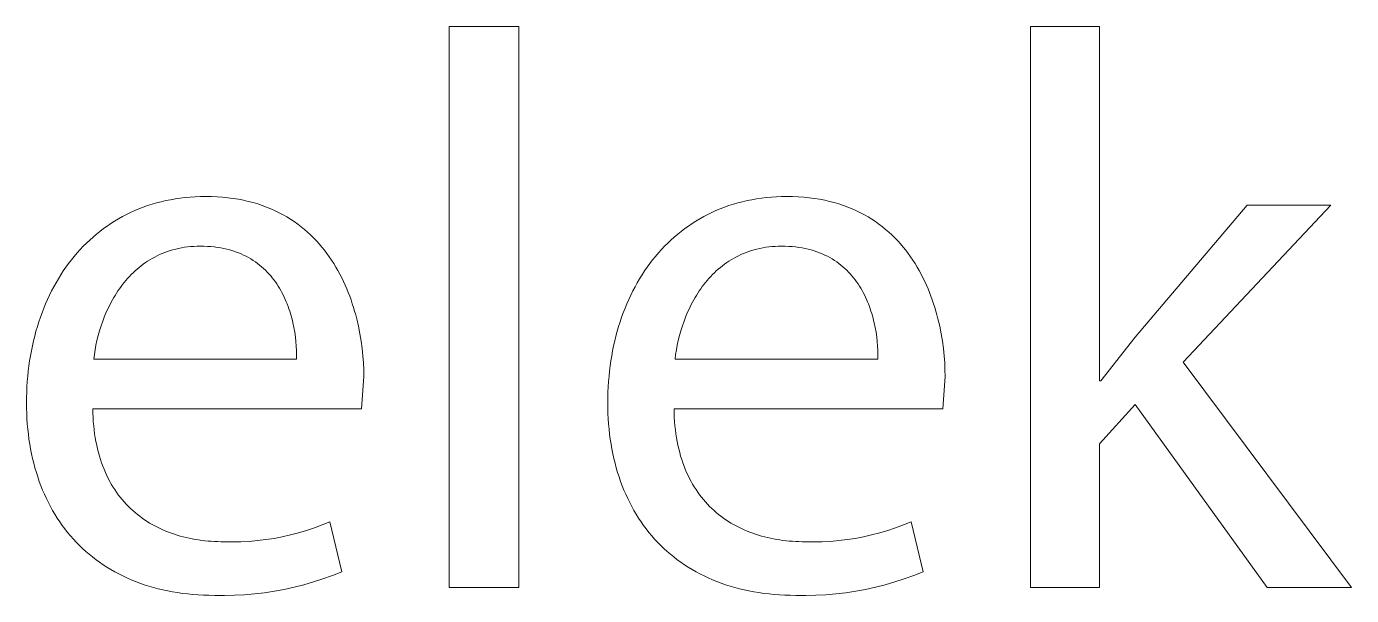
# Model space of a CAD drawing. Header units: millimetres. Extents: x 1434 to 4837, y 1889 to 4267.
# Drawn here: x 4450.8 to 4507.9, y 1946.2 to 1970.7 of the extents above; entities that cross this region are included whole.
import ezdxf

# ---------------------------------------------------------------- set-up
doc = ezdxf.new("R2010")
doc.units = ezdxf.units.MM
doc.header["$MEASUREMENT"] = 0
doc.layers.add('Domyślny', color=7, linetype='Continuous', true_color=0x000000)

msp = doc.modelspace()

# ---------------------------------------------------------------- linework, layer by layer
at = {"layer": 'Domyślny', "color": 18, "lineweight": 15, "true_color": 0x000000}
for p, q in [((4469.04, 1970.697), (4472.043, 1970.697)), ((4469.04, 1946.504), (4469.04, 1970.697)), ((4472.043, 1970.697), (4472.043, 1946.504)), ((4494.09, 1946.505), (4494.09, 1970.698)), ((4494.09, 1970.698), (4497.059, 1970.698)), ((4497.059, 1970.698), (4497.059, 1955.423)), ((4455.663, 1962.834), (4455.849, 1962.905)), ((4455.849, 1962.905), (4456.037, 1962.972)), ((4456.037, 1962.972), (4456.229, 1963.034)), ((4456.229, 1963.034), (4456.424, 1963.09)), ((4456.424, 1963.09), (4456.622, 1963.142)), ((4456.622, 1963.142), (4456.823, 1963.188)), ((4456.823, 1963.188), (4457.026, 1963.23)), ((4457.026, 1963.23), (4457.233, 1963.266)), ((4457.233, 1963.266), (4457.443, 1963.296)), ((4457.443, 1963.296), (4457.655, 1963.321)), ((4457.655, 1963.321), (4457.87, 1963.341)), ((4457.87, 1963.341), (4458.089, 1963.355)), ((4458.089, 1963.355), (4458.31, 1963.364)), ((4458.31, 1963.364), (4458.534, 1963.367)), ((4458.534, 1963.367), (4458.784, 1963.363)), ((4458.784, 1963.363), (4459.028, 1963.353)), ((4459.028, 1963.353), (4459.266, 1963.336)), ((4459.266, 1963.336), (4459.499, 1963.313)), ((4459.499, 1963.313), (4459.726, 1963.283)), ((4459.726, 1963.283), (4459.948, 1963.247)), ((4459.948, 1963.247), (4460.164, 1963.205)), ((4460.164, 1963.205), (4460.375, 1963.157)), ((4460.375, 1963.157), (4460.581, 1963.104)), ((4460.581, 1963.104), (4460.781, 1963.044)), ((4460.781, 1963.044), (4460.976, 1962.98)), ((4460.976, 1962.98), (4461.166, 1962.91)), ((4461.166, 1962.91), (4461.351, 1962.834)), ((4480.717, 1962.834), (4480.903, 1962.905)), ((4480.903, 1962.905), (4481.091, 1962.972)), ((4481.091, 1962.972), (4481.283, 1963.034)), ((4481.283, 1963.034), (4481.478, 1963.09)), ((4481.478, 1963.09), (4481.676, 1963.142)), ((4481.676, 1963.142), (4481.877, 1963.188)), ((4481.877, 1963.188), (4482.08, 1963.23)), ((4482.08, 1963.23), (4482.287, 1963.266)), ((4482.287, 1963.266), (4482.497, 1963.296)), ((4482.497, 1963.296), (4482.709, 1963.321)), ((4482.709, 1963.321), (4482.925, 1963.341)), ((4482.925, 1963.341), (4483.143, 1963.355)), ((4483.143, 1963.355), (4483.364, 1963.364)), ((4483.364, 1963.364), (4483.588, 1963.367)), ((4483.588, 1963.367), (4483.838, 1963.363)), ((4483.838, 1963.363), (4484.082, 1963.353)), ((4484.082, 1963.353), (4484.32, 1963.336)), ((4484.32, 1963.336), (4484.553, 1963.313)), ((4484.553, 1963.313), (4484.781, 1963.283)), ((4484.781, 1963.283), (4485.002, 1963.247)), ((4485.002, 1963.247), (4485.219, 1963.205)), ((4485.219, 1963.205), (4485.429, 1963.157)), ((4485.429, 1963.157), (4485.635, 1963.104)), ((4485.635, 1963.104), (4485.835, 1963.044)), ((4485.835, 1963.044), (4486.03, 1962.98)), ((4486.03, 1962.98), (4486.22, 1962.91)), ((4486.22, 1962.91), (4486.405, 1962.834)), ((4498.6, 1957.304), (4503.427, 1962.993)), ((4507.042, 1962.993), (4500.674, 1956.216)), ((4503.427, 1962.993), (4507.042, 1962.993)), ((4454.451, 1962.201), (4454.615, 1962.305)), ((4454.615, 1962.305), (4454.781, 1962.405)), ((4454.781, 1962.405), (4454.951, 1962.5)), ((4454.951, 1962.5), (4455.125, 1962.59)), ((4455.125, 1962.59), (4455.301, 1962.676)), ((4455.301, 1962.676), (4455.48, 1962.757)), ((4455.48, 1962.757), (4455.663, 1962.834)), ((4461.351, 1962.834), (4461.53, 1962.754)), ((4461.53, 1962.754), (4461.705, 1962.669)), ((4461.705, 1962.669), (4461.875, 1962.579)), ((4461.875, 1962.579), (4462.04, 1962.485)), ((4462.04, 1962.485), (4462.2, 1962.386)), ((4462.2, 1962.386), (4462.355, 1962.283)), ((4462.355, 1962.283), (4462.506, 1962.176)), ((4479.505, 1962.201), (4479.669, 1962.305)), ((4479.669, 1962.305), (4479.836, 1962.405)), ((4479.836, 1962.405), (4480.006, 1962.5)), ((4480.006, 1962.5), (4480.179, 1962.59)), ((4480.179, 1962.59), (4480.355, 1962.676)), ((4480.355, 1962.676), (4480.534, 1962.757)), ((4480.534, 1962.757), (4480.717, 1962.834)), ((4486.405, 1962.834), (4486.585, 1962.754)), ((4486.585, 1962.754), (4486.759, 1962.669)), ((4486.759, 1962.669), (4486.929, 1962.579)), ((4486.929, 1962.579), (4487.094, 1962.485)), ((4487.094, 1962.485), (4487.254, 1962.386)), ((4487.254, 1962.386), (4487.409, 1962.283)), ((4487.409, 1962.283), (4487.56, 1962.176)), ((4453.683, 1961.618), (4453.83, 1961.743)), ((4453.83, 1961.743), (4453.981, 1961.864)), ((4453.981, 1961.864), (4454.134, 1961.981)), ((4454.134, 1961.981), (4454.291, 1962.093)), ((4454.291, 1962.093), (4454.451, 1962.201)), ((4462.506, 1962.176), (4462.652, 1962.064)), ((4462.652, 1962.064), (4462.793, 1961.949)), ((4462.793, 1961.949), (4462.93, 1961.831)), ((4462.93, 1961.831), (4463.062, 1961.708)), ((4463.062, 1961.708), (4463.19, 1961.583)), ((4478.737, 1961.618), (4478.884, 1961.743)), ((4478.884, 1961.743), (4479.035, 1961.864)), ((4479.035, 1961.864), (4479.188, 1961.981)), ((4479.188, 1961.981), (4479.345, 1962.093)), ((4479.345, 1962.093), (4479.505, 1962.201)), ((4487.56, 1962.176), (4487.706, 1962.064)), ((4487.706, 1962.064), (4487.847, 1961.949)), ((4487.847, 1961.949), (4487.984, 1961.831)), ((4487.984, 1961.831), (4488.116, 1961.708)), ((4488.116, 1961.708), (4488.244, 1961.583)), ((4453.13, 1961.077), (4453.263, 1961.218)), ((4453.263, 1961.218), (4453.4, 1961.355)), ((4453.4, 1961.355), (4453.54, 1961.488)), ((4453.54, 1961.488), (4453.683, 1961.618)), ((4457.371, 1961.129), (4457.247, 1961.101)), ((4457.497, 1961.154), (4457.371, 1961.129)), ((4457.626, 1961.176), (4457.497, 1961.154)), ((4457.757, 1961.193), (4457.626, 1961.176)), ((4457.891, 1961.207), (4457.757, 1961.193)), ((4458.027, 1961.217), (4457.891, 1961.207)), ((4458.166, 1961.223), (4458.027, 1961.217)), ((4458.307, 1961.225), (4458.166, 1961.223)), ((4458.463, 1961.223), (4458.307, 1961.225)), ((4458.616, 1961.216), (4458.463, 1961.223)), ((4458.765, 1961.206), (4458.616, 1961.216)), ((4458.91, 1961.191), (4458.765, 1961.206)), ((4459.052, 1961.172), (4458.91, 1961.191)), ((4459.191, 1961.15), (4459.052, 1961.172)), ((4459.325, 1961.124), (4459.191, 1961.15)), ((4463.19, 1961.583), (4463.314, 1961.454)), ((4463.314, 1961.454), (4463.433, 1961.322)), ((4463.433, 1961.322), (4463.548, 1961.187)), ((4463.548, 1961.187), (4463.659, 1961.049)), ((4478.184, 1961.077), (4478.317, 1961.218)), ((4478.317, 1961.218), (4478.454, 1961.355)), ((4478.454, 1961.355), (4478.594, 1961.488)), ((4478.594, 1961.488), (4478.737, 1961.618)), ((4482.425, 1961.129), (4482.301, 1961.101)), ((4482.552, 1961.154), (4482.425, 1961.129)), ((4482.68, 1961.176), (4482.552, 1961.154)), ((4482.812, 1961.193), (4482.68, 1961.176)), ((4482.945, 1961.207), (4482.812, 1961.193)), ((4483.081, 1961.217), (4482.945, 1961.207)), ((4483.22, 1961.223), (4483.081, 1961.217)), ((4483.361, 1961.225), (4483.22, 1961.223)), ((4483.518, 1961.223), (4483.361, 1961.225)), ((4483.67, 1961.216), (4483.518, 1961.223)), ((4483.819, 1961.206), (4483.67, 1961.216)), ((4483.965, 1961.191), (4483.819, 1961.206)), ((4484.106, 1961.172), (4483.965, 1961.191)), ((4484.245, 1961.15), (4484.106, 1961.172)), ((4484.379, 1961.124), (4484.245, 1961.15)), ((4488.244, 1961.583), (4488.368, 1961.454)), ((4488.368, 1961.454), (4488.487, 1961.322)), ((4488.487, 1961.322), (4488.602, 1961.187)), ((4488.602, 1961.187), (4488.713, 1961.049)), ((4452.631, 1960.477), (4452.751, 1960.632)), ((4452.751, 1960.632), (4452.873, 1960.784)), ((4452.873, 1960.784), (4453, 1960.933)), ((4453, 1960.933), (4453.13, 1961.077)), ((4456.039, 1960.579), (4455.942, 1960.515)), ((4456.137, 1960.641), (4456.039, 1960.579)), ((4456.238, 1960.7), (4456.137, 1960.641)), ((4456.341, 1960.757), (4456.238, 1960.7)), ((4456.446, 1960.81), (4456.341, 1960.757)), ((4456.553, 1960.861), (4456.446, 1960.81)), ((4456.663, 1960.909), (4456.553, 1960.861)), ((4456.775, 1960.954), (4456.663, 1960.909)), ((4456.89, 1960.996), (4456.775, 1960.954)), ((4457.006, 1961.034), (4456.89, 1960.996)), ((4457.126, 1961.069), (4457.006, 1961.034)), ((4457.247, 1961.101), (4457.126, 1961.069)), ((4459.457, 1961.094), (4459.325, 1961.124)), ((4459.584, 1961.06), (4459.457, 1961.094)), ((4459.709, 1961.023), (4459.584, 1961.06)), ((4459.83, 1960.982), (4459.709, 1961.023)), ((4459.947, 1960.938), (4459.83, 1960.982)), ((4460.062, 1960.891), (4459.947, 1960.938)), ((4460.173, 1960.841), (4460.062, 1960.891)), ((4460.281, 1960.788), (4460.173, 1960.841)), ((4460.386, 1960.731), (4460.281, 1960.788)), ((4460.488, 1960.672), (4460.386, 1960.731)), ((4460.586, 1960.61), (4460.488, 1960.672)), ((4460.682, 1960.545), (4460.586, 1960.61)), ((4463.659, 1961.049), (4463.766, 1960.908)), ((4463.766, 1960.908), (4463.868, 1960.765)), ((4463.868, 1960.765), (4463.967, 1960.62)), ((4463.967, 1960.62), (4464.062, 1960.473)), ((4477.686, 1960.477), (4477.805, 1960.632)), ((4477.805, 1960.632), (4477.928, 1960.784)), ((4477.928, 1960.784), (4478.054, 1960.933)), ((4478.054, 1960.933), (4478.184, 1961.077)), ((4481.093, 1960.579), (4480.997, 1960.515)), ((4481.191, 1960.641), (4481.093, 1960.579)), ((4481.292, 1960.7), (4481.191, 1960.641)), ((4481.395, 1960.757), (4481.292, 1960.7)), ((4481.5, 1960.81), (4481.395, 1960.757)), ((4481.607, 1960.861), (4481.5, 1960.81)), ((4481.717, 1960.909), (4481.607, 1960.861)), ((4481.829, 1960.954), (4481.717, 1960.909)), ((4481.944, 1960.996), (4481.829, 1960.954)), ((4482.061, 1961.034), (4481.944, 1960.996)), ((4482.18, 1961.069), (4482.061, 1961.034)), ((4482.301, 1961.101), (4482.18, 1961.069)), ((4484.511, 1961.094), (4484.379, 1961.124)), ((4484.639, 1961.06), (4484.511, 1961.094)), ((4484.763, 1961.023), (4484.639, 1961.06)), ((4484.884, 1960.982), (4484.763, 1961.023)), ((4485.002, 1960.938), (4484.884, 1960.982)), ((4485.116, 1960.891), (4485.002, 1960.938)), ((4485.227, 1960.841), (4485.116, 1960.891)), ((4485.335, 1960.788), (4485.227, 1960.841)), ((4485.44, 1960.731), (4485.335, 1960.788)), ((4485.542, 1960.672), (4485.44, 1960.731)), ((4485.64, 1960.61), (4485.542, 1960.672)), ((4485.736, 1960.545), (4485.64, 1960.61)), ((4488.713, 1961.049), (4488.82, 1960.908)), ((4488.82, 1960.908), (4488.923, 1960.765)), ((4488.923, 1960.765), (4489.021, 1960.62)), ((4489.021, 1960.62), (4489.116, 1960.473)), ((4452.19, 1959.82), (4452.295, 1959.989)), ((4452.295, 1959.989), (4452.404, 1960.155)), ((4452.404, 1960.155), (4452.516, 1960.318)), ((4452.516, 1960.318), (4452.631, 1960.477)), ((4455.331, 1959.999), (4455.252, 1959.917)), ((4455.412, 1960.079), (4455.331, 1959.999)), ((4455.495, 1960.157), (4455.412, 1960.079)), ((4455.58, 1960.233), (4455.495, 1960.157)), ((4455.667, 1960.307), (4455.58, 1960.233)), ((4455.757, 1960.379), (4455.667, 1960.307)), ((4455.849, 1960.448), (4455.757, 1960.379)), ((4455.942, 1960.515), (4455.849, 1960.448)), ((4460.774, 1960.478), (4460.682, 1960.545)), ((4460.864, 1960.408), (4460.774, 1960.478)), ((4460.95, 1960.336), (4460.864, 1960.408)), ((4461.034, 1960.262), (4460.95, 1960.336)), ((4461.115, 1960.185), (4461.034, 1960.262)), ((4461.193, 1960.106), (4461.115, 1960.185)), ((4461.268, 1960.025), (4461.193, 1960.106)), ((4461.341, 1959.943), (4461.268, 1960.025)), ((4464.062, 1960.473), (4464.153, 1960.323)), ((4464.153, 1960.323), (4464.24, 1960.171)), ((4464.24, 1960.171), (4464.323, 1960.018)), ((4464.323, 1960.018), (4464.402, 1959.863)), ((4477.244, 1959.82), (4477.349, 1959.989)), ((4477.349, 1959.989), (4477.458, 1960.155)), ((4477.458, 1960.155), (4477.57, 1960.318)), ((4477.57, 1960.318), (4477.686, 1960.477)), ((4480.385, 1959.999), (4480.307, 1959.917)), ((4480.466, 1960.079), (4480.385, 1959.999)), ((4480.549, 1960.157), (4480.466, 1960.079)), ((4480.634, 1960.233), (4480.549, 1960.157)), ((4480.722, 1960.307), (4480.634, 1960.233)), ((4480.811, 1960.379), (4480.722, 1960.307)), ((4480.903, 1960.448), (4480.811, 1960.379)), ((4480.997, 1960.515), (4480.903, 1960.448)), ((4485.828, 1960.478), (4485.736, 1960.545)), ((4485.918, 1960.408), (4485.828, 1960.478)), ((4486.005, 1960.336), (4485.918, 1960.408)), ((4486.088, 1960.262), (4486.005, 1960.336)), ((4486.169, 1960.185), (4486.088, 1960.262)), ((4486.247, 1960.106), (4486.169, 1960.185)), ((4486.323, 1960.025), (4486.247, 1960.106)), ((4486.395, 1959.943), (4486.323, 1960.025)), ((4489.116, 1960.473), (4489.207, 1960.323)), ((4489.207, 1960.323), (4489.294, 1960.171)), ((4489.294, 1960.171), (4489.377, 1960.018)), ((4489.377, 1960.018), (4489.456, 1959.863)), ((4451.898, 1959.293), (4451.992, 1959.472)), ((4451.992, 1959.472), (4452.089, 1959.648)), ((4452.089, 1959.648), (4452.19, 1959.82)), ((4454.89, 1959.48), (4454.824, 1959.388)), ((4454.958, 1959.571), (4454.89, 1959.48)), ((4455.029, 1959.659), (4454.958, 1959.571)), ((4455.101, 1959.747), (4455.029, 1959.659)), ((4455.176, 1959.833), (4455.101, 1959.747)), ((4455.252, 1959.917), (4455.176, 1959.833)), ((4461.411, 1959.858), (4461.341, 1959.943)), ((4461.478, 1959.771), (4461.411, 1959.858)), ((4461.543, 1959.683), (4461.478, 1959.771)), ((4461.604, 1959.594), (4461.543, 1959.683)), ((4461.664, 1959.503), (4461.604, 1959.594)), ((4461.721, 1959.41), (4461.664, 1959.503)), ((4464.402, 1959.863), (4464.478, 1959.707)), ((4464.478, 1959.707), (4464.55, 1959.549)), ((4464.55, 1959.549), (4464.619, 1959.39)), ((4476.952, 1959.293), (4477.046, 1959.472)), ((4477.046, 1959.472), (4477.143, 1959.648)), ((4477.143, 1959.648), (4477.244, 1959.82)), ((4479.944, 1959.48), (4479.878, 1959.388)), ((4480.013, 1959.571), (4479.944, 1959.48)), ((4480.083, 1959.659), (4480.013, 1959.571)), ((4480.155, 1959.747), (4480.083, 1959.659)), ((4480.23, 1959.833), (4480.155, 1959.747)), ((4480.307, 1959.917), (4480.23, 1959.833)), ((4486.465, 1959.858), (4486.395, 1959.943)), ((4486.532, 1959.771), (4486.465, 1959.858)), ((4486.597, 1959.683), (4486.532, 1959.771)), ((4486.659, 1959.594), (4486.597, 1959.683)), ((4486.718, 1959.503), (4486.659, 1959.594)), ((4486.775, 1959.41), (4486.718, 1959.503)), ((4489.456, 1959.863), (4489.532, 1959.707)), ((4489.532, 1959.707), (4489.604, 1959.549)), ((4489.604, 1959.549), (4489.673, 1959.39)), ((4451.639, 1958.739), (4451.721, 1958.926)), ((4451.721, 1958.926), (4451.808, 1959.111)), ((4451.808, 1959.111), (4451.898, 1959.293)), ((4454.523, 1958.909), (4454.469, 1958.81)), ((4454.579, 1959.007), (4454.523, 1958.909)), ((4454.637, 1959.104), (4454.579, 1959.007)), ((4454.697, 1959.2), (4454.637, 1959.104)), ((4454.76, 1959.295), (4454.697, 1959.2)), ((4454.824, 1959.388), (4454.76, 1959.295)), ((4461.775, 1959.316), (4461.721, 1959.41)), ((4461.827, 1959.221), (4461.775, 1959.316)), ((4461.877, 1959.125), (4461.827, 1959.221)), ((4461.924, 1959.028), (4461.877, 1959.125)), ((4461.969, 1958.929), (4461.924, 1959.028)), ((4462.012, 1958.83), (4461.969, 1958.929)), ((4464.619, 1959.39), (4464.684, 1959.23)), ((4464.684, 1959.23), (4464.746, 1959.069)), ((4464.746, 1959.069), (4464.804, 1958.908)), ((4464.804, 1958.908), (4464.859, 1958.745)), ((4476.693, 1958.739), (4476.776, 1958.926)), ((4476.776, 1958.926), (4476.862, 1959.111)), ((4476.862, 1959.111), (4476.952, 1959.293)), ((4479.577, 1958.909), (4479.523, 1958.81)), ((4479.633, 1959.007), (4479.577, 1958.909)), ((4479.691, 1959.104), (4479.633, 1959.007)), ((4479.752, 1959.2), (4479.691, 1959.104)), ((4479.814, 1959.295), (4479.752, 1959.2)), ((4479.878, 1959.388), (4479.814, 1959.295)), ((4486.829, 1959.316), (4486.775, 1959.41)), ((4486.881, 1959.221), (4486.829, 1959.316)), ((4486.931, 1959.125), (4486.881, 1959.221)), ((4486.978, 1959.028), (4486.931, 1959.125)), ((4487.023, 1958.929), (4486.978, 1959.028)), ((4487.066, 1958.83), (4487.023, 1958.929)), ((4489.673, 1959.39), (4489.738, 1959.23)), ((4489.738, 1959.23), (4489.8, 1959.069)), ((4489.8, 1959.069), (4489.859, 1958.908)), ((4489.859, 1958.908), (4489.914, 1958.745)), ((4451.414, 1958.159), (4451.485, 1958.355)), ((4451.485, 1958.355), (4451.56, 1958.548)), ((4451.56, 1958.548), (4451.639, 1958.739)), ((4454.271, 1958.406), (4454.183, 1958.201)), ((4454.317, 1958.508), (4454.271, 1958.406)), ((4454.366, 1958.61), (4454.317, 1958.508)), ((4454.416, 1958.71), (4454.366, 1958.61)), ((4454.469, 1958.81), (4454.416, 1958.71)), ((4462.052, 1958.731), (4462.012, 1958.83)), ((4462.091, 1958.63), (4462.052, 1958.731)), ((4462.127, 1958.529), (4462.091, 1958.63)), ((4462.161, 1958.428), (4462.127, 1958.529)), ((4462.193, 1958.326), (4462.161, 1958.428)), ((4462.222, 1958.224), (4462.193, 1958.326)), ((4464.859, 1958.745), (4464.911, 1958.583)), ((4464.911, 1958.583), (4464.96, 1958.42)), ((4464.96, 1958.42), (4465.005, 1958.257)), ((4476.468, 1958.159), (4476.539, 1958.355)), ((4476.539, 1958.355), (4476.614, 1958.548)), ((4476.614, 1958.548), (4476.693, 1958.739)), ((4479.325, 1958.406), (4479.237, 1958.201)), ((4479.372, 1958.508), (4479.325, 1958.406)), ((4479.42, 1958.61), (4479.372, 1958.508)), ((4479.47, 1958.71), (4479.42, 1958.61)), ((4479.523, 1958.81), (4479.47, 1958.71)), ((4487.107, 1958.731), (4487.066, 1958.83)), ((4487.145, 1958.63), (4487.107, 1958.731)), ((4487.181, 1958.529), (4487.145, 1958.63)), ((4487.215, 1958.428), (4487.181, 1958.529)), ((4487.247, 1958.326), (4487.215, 1958.428)), ((4487.277, 1958.224), (4487.247, 1958.326)), ((4489.914, 1958.745), (4489.965, 1958.583)), ((4489.965, 1958.583), (4490.014, 1958.42)), ((4490.014, 1958.42), (4490.06, 1958.257)), ((4451.224, 1957.555), (4451.284, 1957.758)), ((4451.284, 1957.758), (4451.347, 1957.96)), ((4451.347, 1957.96), (4451.414, 1958.159)), ((4454.031, 1957.785), (4453.965, 1957.576)), ((4454.103, 1957.993), (4454.031, 1957.785)), ((4454.183, 1958.201), (4454.103, 1957.993)), ((4462.25, 1958.122), (4462.222, 1958.224)), ((4462.276, 1958.019), (4462.25, 1958.122)), ((4462.3, 1957.917), (4462.276, 1958.019)), ((4462.343, 1957.712), (4462.3, 1957.917)), ((4462.378, 1957.509), (4462.343, 1957.712)), ((4465.005, 1958.257), (4465.048, 1958.094)), ((4465.048, 1958.094), (4465.124, 1957.768)), ((4465.124, 1957.768), (4465.188, 1957.444)), ((4476.278, 1957.555), (4476.338, 1957.758)), ((4476.338, 1957.758), (4476.401, 1957.96)), ((4476.401, 1957.96), (4476.468, 1958.159)), ((4479.085, 1957.785), (4479.019, 1957.576)), ((4479.157, 1957.993), (4479.085, 1957.785)), ((4479.237, 1958.201), (4479.157, 1957.993)), ((4487.305, 1958.122), (4487.277, 1958.224)), ((4487.33, 1958.019), (4487.305, 1958.122)), ((4487.354, 1957.917), (4487.33, 1958.019)), ((4487.397, 1957.712), (4487.354, 1957.917)), ((4487.432, 1957.509), (4487.397, 1957.712)), ((4490.06, 1958.257), (4490.102, 1958.094)), ((4490.102, 1958.094), (4490.178, 1957.768)), ((4490.178, 1957.768), (4490.242, 1957.444)), ((4451.07, 1956.928), (4451.117, 1957.139)), ((4451.117, 1957.139), (4451.169, 1957.348)), ((4451.169, 1957.348), (4451.224, 1957.555)), ((4453.855, 1957.16), (4453.811, 1956.954)), ((4453.907, 1957.368), (4453.855, 1957.16)), ((4453.965, 1957.576), (4453.907, 1957.368)), ((4462.406, 1957.307), (4462.378, 1957.509)), ((4462.428, 1957.108), (4462.406, 1957.307)), ((4465.188, 1957.444), (4465.241, 1957.123)), ((4476.124, 1956.928), (4476.171, 1957.139)), ((4476.171, 1957.139), (4476.223, 1957.348)), ((4476.223, 1957.348), (4476.278, 1957.555)), ((4478.91, 1957.16), (4478.865, 1956.954)), ((4478.961, 1957.368), (4478.91, 1957.16)), ((4479.019, 1957.576), (4478.961, 1957.368)), ((4487.46, 1957.307), (4487.432, 1957.509)), ((4487.482, 1957.108), (4487.46, 1957.307)), ((4490.242, 1957.444), (4490.295, 1957.123)), ((4497.127, 1955.423), (4498.6, 1957.304)), ((4450.987, 1956.499), (4451.026, 1956.715)), ((4451.026, 1956.715), (4451.07, 1956.928)), ((4453.773, 1956.751), (4453.742, 1956.55)), ((4453.811, 1956.954), (4453.773, 1956.751)), ((4462.443, 1956.913), (4462.428, 1957.108)), ((4462.452, 1956.721), (4462.443, 1956.913)), ((4462.456, 1956.534), (4462.452, 1956.721)), ((4465.241, 1957.123), (4465.283, 1956.807)), ((4465.283, 1956.807), (4465.315, 1956.495)), ((4476.041, 1956.499), (4476.08, 1956.715)), ((4476.08, 1956.715), (4476.124, 1956.928)), ((4478.827, 1956.751), (4478.796, 1956.55)), ((4478.865, 1956.954), (4478.827, 1956.751)), ((4487.497, 1956.913), (4487.482, 1957.108)), ((4487.506, 1956.721), (4487.497, 1956.913)), ((4487.51, 1956.534), (4487.506, 1956.721)), ((4490.295, 1957.123), (4490.337, 1956.807)), ((4490.337, 1956.807), (4490.37, 1956.495)), ((4450.893, 1955.84), (4450.92, 1956.062)), ((4450.92, 1956.062), (4450.951, 1956.282)), ((4450.951, 1956.282), (4450.987, 1956.499)), ((4453.742, 1956.55), (4453.718, 1956.352)), ((4453.718, 1956.352), (4462.454, 1956.352)), ((4462.454, 1956.352), (4462.456, 1956.534)), ((4465.315, 1956.495), (4465.338, 1956.19)), ((4465.338, 1956.19), (4465.351, 1955.893)), ((4475.947, 1955.84), (4475.974, 1956.062)), ((4475.974, 1956.062), (4476.005, 1956.282)), ((4476.005, 1956.282), (4476.041, 1956.499)), ((4478.796, 1956.55), (4478.772, 1956.352)), ((4478.772, 1956.352), (4487.508, 1956.352)), ((4487.508, 1956.352), (4487.51, 1956.534)), ((4490.37, 1956.495), (4490.392, 1956.19)), ((4490.392, 1956.19), (4490.405, 1955.893)), ((4500.674, 1956.216), (4507.926, 1946.505)), ((4450.851, 1955.391), (4450.87, 1955.617)), ((4450.87, 1955.617), (4450.893, 1955.84)), ((4465.355, 1955.604), (4465.253, 1954.211)), ((4465.351, 1955.893), (4465.355, 1955.604)), ((4475.905, 1955.391), (4475.924, 1955.617)), ((4475.924, 1955.617), (4475.947, 1955.84)), ((4490.409, 1955.604), (4490.307, 1954.211)), ((4490.405, 1955.893), (4490.409, 1955.604)), ((4497.059, 1955.423), (4497.127, 1955.423)), ((4450.819, 1954.704), (4450.825, 1954.934)), ((4450.825, 1954.934), (4450.836, 1955.164)), ((4450.836, 1955.164), (4450.851, 1955.391)), ((4475.873, 1954.704), (4475.879, 1954.934)), ((4475.879, 1954.934), (4475.89, 1955.164)), ((4475.89, 1955.164), (4475.905, 1955.391)), ((4450.817, 1954.471), (4450.819, 1954.704)), ((4450.819, 1954.24), (4450.817, 1954.471)), ((4475.871, 1954.471), (4475.873, 1954.704)), ((4475.873, 1954.24), (4475.871, 1954.471)), ((4498.6, 1954.403), (4497.059, 1952.704)), ((4504.288, 1946.505), (4498.6, 1954.403)), ((4450.826, 1954.011), (4450.819, 1954.24)), ((4450.837, 1953.784), (4450.826, 1954.011)), ((4450.852, 1953.56), (4450.837, 1953.784)), ((4453.672, 1954.211), (4453.677, 1954.022)), ((4465.253, 1954.211), (4453.672, 1954.211)), ((4453.677, 1954.022), (4453.685, 1953.837)), ((4453.685, 1953.837), (4453.697, 1953.656)), ((4475.88, 1954.011), (4475.873, 1954.24)), ((4475.891, 1953.784), (4475.88, 1954.011)), ((4475.906, 1953.56), (4475.891, 1953.784)), ((4478.726, 1954.211), (4478.731, 1954.022)), ((4490.307, 1954.211), (4478.726, 1954.211)), ((4478.731, 1954.022), (4478.739, 1953.837)), ((4478.739, 1953.837), (4478.751, 1953.656)), ((4450.872, 1953.339), (4450.852, 1953.56)), ((4450.896, 1953.12), (4450.872, 1953.339)), ((4453.697, 1953.656), (4453.712, 1953.478)), ((4453.712, 1953.478), (4453.731, 1953.303)), ((4453.731, 1953.303), (4453.753, 1953.132)), ((4453.753, 1953.132), (4453.779, 1952.964)), ((4475.926, 1953.339), (4475.906, 1953.56)), ((4475.95, 1953.12), (4475.926, 1953.339)), ((4478.751, 1953.656), (4478.766, 1953.478)), ((4478.766, 1953.478), (4478.785, 1953.303)), ((4478.785, 1953.303), (4478.808, 1953.132)), ((4478.808, 1953.132), (4478.833, 1952.964)), ((4450.924, 1952.903), (4450.896, 1953.12)), ((4450.957, 1952.689), (4450.924, 1952.903)), ((4450.994, 1952.478), (4450.957, 1952.689)), ((4453.779, 1952.964), (4453.808, 1952.8)), ((4453.808, 1952.8), (4453.841, 1952.638)), ((4453.841, 1952.638), (4453.877, 1952.481)), ((4475.978, 1952.903), (4475.95, 1953.12)), ((4476.011, 1952.689), (4475.978, 1952.903)), ((4476.048, 1952.478), (4476.011, 1952.689)), ((4478.833, 1952.964), (4478.863, 1952.8)), ((4478.863, 1952.8), (4478.895, 1952.638)), ((4478.895, 1952.638), (4478.931, 1952.481)), ((4497.059, 1952.704), (4497.059, 1946.505)), ((4451.035, 1952.27), (4450.994, 1952.478)), ((4451.08, 1952.064), (4451.035, 1952.27)), ((4451.129, 1951.862), (4451.08, 1952.064)), ((4453.877, 1952.481), (4453.916, 1952.326)), ((4453.916, 1952.326), (4453.958, 1952.175)), ((4453.958, 1952.175), (4454.003, 1952.027)), ((4454.003, 1952.027), (4454.052, 1951.883)), ((4476.089, 1952.27), (4476.048, 1952.478)), ((4476.134, 1952.064), (4476.089, 1952.27)), ((4476.184, 1951.862), (4476.134, 1952.064)), ((4478.931, 1952.481), (4478.97, 1952.326)), ((4478.97, 1952.326), (4479.012, 1952.175)), ((4479.012, 1952.175), (4479.057, 1952.027)), ((4479.057, 1952.027), (4479.106, 1951.883)), ((4451.183, 1951.662), (4451.129, 1951.862)), ((4451.241, 1951.465), (4451.183, 1951.662)), ((4451.303, 1951.271), (4451.241, 1951.465)), ((4454.052, 1951.883), (4454.103, 1951.741)), ((4454.103, 1951.741), (4454.158, 1951.603)), ((4454.158, 1951.603), (4454.215, 1951.468)), ((4454.215, 1951.468), (4454.275, 1951.337)), ((4476.237, 1951.662), (4476.184, 1951.862)), ((4476.295, 1951.465), (4476.237, 1951.662)), ((4476.357, 1951.271), (4476.295, 1951.465)), ((4479.106, 1951.883), (4479.157, 1951.741)), ((4479.157, 1951.741), (4479.212, 1951.603)), ((4479.212, 1951.603), (4479.269, 1951.468)), ((4479.269, 1951.468), (4479.329, 1951.337)), ((4451.369, 1951.08), (4451.303, 1951.271)), ((4451.439, 1950.891), (4451.369, 1951.08)), ((4451.513, 1950.706), (4451.439, 1950.891)), ((4454.275, 1951.337), (4454.338, 1951.208)), ((4454.338, 1951.208), (4454.404, 1951.083)), ((4454.404, 1951.083), (4454.473, 1950.961)), ((4454.473, 1950.961), (4454.544, 1950.842)), ((4476.423, 1951.08), (4476.357, 1951.271)), ((4476.493, 1950.891), (4476.423, 1951.08)), ((4476.567, 1950.706), (4476.493, 1950.891)), ((4479.329, 1951.337), (4479.393, 1951.208)), ((4479.393, 1951.208), (4479.459, 1951.083)), ((4479.459, 1951.083), (4479.527, 1950.961)), ((4479.527, 1950.961), (4479.599, 1950.842)), ((4451.591, 1950.524), (4451.513, 1950.706)), ((4451.673, 1950.346), (4451.591, 1950.524)), ((4451.76, 1950.17), (4451.673, 1950.346)), ((4454.544, 1950.842), (4454.618, 1950.726)), ((4454.618, 1950.726), (4454.695, 1950.614)), ((4454.695, 1950.614), (4454.774, 1950.504)), ((4454.774, 1950.504), (4454.856, 1950.398)), ((4454.856, 1950.398), (4454.94, 1950.294)), ((4454.94, 1950.294), (4455.027, 1950.194)), ((4476.645, 1950.524), (4476.567, 1950.706)), ((4476.728, 1950.346), (4476.645, 1950.524)), ((4476.814, 1950.17), (4476.728, 1950.346)), ((4479.599, 1950.842), (4479.673, 1950.726)), ((4479.673, 1950.726), (4479.749, 1950.614)), ((4479.749, 1950.614), (4479.829, 1950.504)), ((4479.829, 1950.504), (4479.91, 1950.398)), ((4479.91, 1950.398), (4479.994, 1950.294)), ((4479.994, 1950.294), (4480.081, 1950.194)), ((4451.85, 1949.997), (4451.76, 1950.17)), ((4451.944, 1949.828), (4451.85, 1949.997)), ((4452.042, 1949.662), (4451.944, 1949.828)), ((4455.027, 1950.194), (4455.116, 1950.096)), ((4455.116, 1950.096), (4455.207, 1950.002)), ((4455.207, 1950.002), (4455.3, 1949.911)), ((4455.3, 1949.911), (4455.396, 1949.822)), ((4455.396, 1949.822), (4455.494, 1949.737)), ((4455.494, 1949.737), (4455.594, 1949.655)), ((4476.904, 1949.997), (4476.814, 1950.17)), ((4476.998, 1949.828), (4476.904, 1949.997)), ((4477.096, 1949.662), (4476.998, 1949.828)), ((4480.081, 1950.194), (4480.17, 1950.096)), ((4480.17, 1950.096), (4480.261, 1950.002)), ((4480.261, 1950.002), (4480.355, 1949.911)), ((4480.355, 1949.911), (4480.45, 1949.822)), ((4480.45, 1949.822), (4480.548, 1949.737)), ((4480.548, 1949.737), (4480.648, 1949.655)), ((4452.144, 1949.499), (4452.042, 1949.662)), ((4452.249, 1949.34), (4452.144, 1949.499)), ((4452.359, 1949.184), (4452.249, 1949.34)), ((4452.472, 1949.032), (4452.359, 1949.184)), ((4455.594, 1949.655), (4455.696, 1949.575)), ((4455.696, 1949.575), (4455.8, 1949.499)), ((4455.8, 1949.499), (4455.906, 1949.425)), ((4455.906, 1949.425), (4456.014, 1949.354)), ((4456.014, 1949.354), (4456.124, 1949.286)), ((4456.124, 1949.286), (4456.236, 1949.221)), ((4456.236, 1949.221), (4456.349, 1949.159)), ((4456.349, 1949.159), (4456.464, 1949.1)), ((4463.224, 1949.077), (4463.561, 1949.202)), ((4463.561, 1949.202), (4463.893, 1949.338)), ((4463.893, 1949.338), (4464.403, 1947.185)), ((4477.198, 1949.499), (4477.096, 1949.662)), ((4477.304, 1949.34), (4477.198, 1949.499)), ((4477.413, 1949.184), (4477.304, 1949.34)), ((4477.527, 1949.032), (4477.413, 1949.184)), ((4480.648, 1949.655), (4480.75, 1949.575)), ((4480.75, 1949.575), (4480.854, 1949.499)), ((4480.854, 1949.499), (4480.96, 1949.425)), ((4480.96, 1949.425), (4481.068, 1949.354)), ((4481.068, 1949.354), (4481.178, 1949.286)), ((4481.178, 1949.286), (4481.29, 1949.221)), ((4481.29, 1949.221), (4481.403, 1949.159)), ((4481.403, 1949.159), (4481.519, 1949.1)), ((4488.278, 1949.077), (4488.615, 1949.202)), ((4488.615, 1949.202), (4488.948, 1949.338)), ((4488.948, 1949.338), (4489.458, 1947.185)), ((4452.59, 1948.883), (4452.472, 1949.032)), ((4452.711, 1948.737), (4452.59, 1948.883)), ((4452.836, 1948.595), (4452.711, 1948.737)), ((4452.964, 1948.457), (4452.836, 1948.595)), ((4456.464, 1949.1), (4456.581, 1949.043)), ((4456.581, 1949.043), (4456.7, 1948.99)), ((4456.7, 1948.99), (4456.82, 1948.939)), ((4456.82, 1948.939), (4456.942, 1948.89)), ((4456.942, 1948.89), (4457.065, 1948.845)), ((4457.065, 1948.845), (4457.189, 1948.802)), ((4457.189, 1948.802), (4457.315, 1948.762)), ((4457.315, 1948.762), (4457.442, 1948.725)), ((4457.442, 1948.725), (4457.571, 1948.69)), ((4457.571, 1948.69), (4457.701, 1948.658)), ((4457.701, 1948.658), (4457.832, 1948.629)), ((4457.832, 1948.629), (4457.964, 1948.602)), ((4457.964, 1948.602), (4458.097, 1948.578)), ((4458.097, 1948.578), (4458.232, 1948.557)), ((4460.774, 1948.527), (4461.131, 1948.57)), ((4461.131, 1948.57), (4461.486, 1948.625)), ((4461.486, 1948.625), (4461.839, 1948.692)), ((4461.839, 1948.692), (4462.19, 1948.77)), ((4462.19, 1948.77), (4462.538, 1948.861)), ((4462.538, 1948.861), (4462.883, 1948.963)), ((4462.883, 1948.963), (4463.224, 1949.077)), ((4477.644, 1948.883), (4477.527, 1949.032)), ((4477.765, 1948.737), (4477.644, 1948.883)), ((4477.89, 1948.595), (4477.765, 1948.737)), ((4478.018, 1948.457), (4477.89, 1948.595)), ((4481.519, 1949.1), (4481.635, 1949.043)), ((4481.635, 1949.043), (4481.754, 1948.99)), ((4481.754, 1948.99), (4481.874, 1948.939)), ((4481.874, 1948.939), (4481.996, 1948.89)), ((4481.996, 1948.89), (4482.119, 1948.845)), ((4482.119, 1948.845), (4482.243, 1948.802)), ((4482.243, 1948.802), (4482.369, 1948.762)), ((4482.369, 1948.762), (4482.497, 1948.725)), ((4482.497, 1948.725), (4482.625, 1948.69)), ((4482.625, 1948.69), (4482.755, 1948.658)), ((4482.755, 1948.658), (4482.886, 1948.629)), ((4482.886, 1948.629), (4483.018, 1948.602)), ((4483.018, 1948.602), (4483.151, 1948.578)), ((4483.151, 1948.578), (4483.286, 1948.557)), ((4485.828, 1948.527), (4486.185, 1948.57)), ((4486.185, 1948.57), (4486.54, 1948.625)), ((4486.54, 1948.625), (4486.894, 1948.692)), ((4486.894, 1948.692), (4487.244, 1948.77)), ((4487.244, 1948.77), (4487.592, 1948.861)), ((4487.592, 1948.861), (4487.937, 1948.963)), ((4487.937, 1948.963), (4488.278, 1949.077)), ((4453.096, 1948.322), (4452.964, 1948.457)), ((4453.232, 1948.191), (4453.096, 1948.322)), ((4453.372, 1948.064), (4453.232, 1948.191)), ((4453.515, 1947.94), (4453.372, 1948.064)), ((4458.232, 1948.557), (4458.367, 1948.538)), ((4458.367, 1948.538), (4458.503, 1948.522)), ((4458.503, 1948.522), (4458.64, 1948.508)), ((4458.64, 1948.508), (4458.778, 1948.497)), ((4458.778, 1948.497), (4458.917, 1948.488)), ((4458.917, 1948.488), (4459.057, 1948.482)), ((4459.057, 1948.482), (4459.197, 1948.478)), ((4459.197, 1948.478), (4459.338, 1948.477)), ((4459.338, 1948.477), (4459.698, 1948.471)), ((4459.698, 1948.471), (4460.057, 1948.478)), ((4460.057, 1948.478), (4460.416, 1948.496)), ((4460.416, 1948.496), (4460.774, 1948.527)), ((4478.151, 1948.322), (4478.018, 1948.457)), ((4478.286, 1948.191), (4478.151, 1948.322)), ((4478.426, 1948.064), (4478.286, 1948.191)), ((4478.569, 1947.94), (4478.426, 1948.064)), ((4483.286, 1948.557), (4483.421, 1948.538)), ((4483.421, 1948.538), (4483.557, 1948.522)), ((4483.557, 1948.522), (4483.695, 1948.508)), ((4483.695, 1948.508), (4483.833, 1948.497)), ((4483.833, 1948.497), (4483.971, 1948.488)), ((4483.971, 1948.488), (4484.111, 1948.482)), ((4484.111, 1948.482), (4484.251, 1948.478)), ((4484.251, 1948.478), (4484.392, 1948.477)), ((4484.392, 1948.477), (4484.752, 1948.471)), ((4484.752, 1948.471), (4485.111, 1948.478)), ((4485.111, 1948.478), (4485.47, 1948.496)), ((4485.47, 1948.496), (4485.828, 1948.527)), ((4453.662, 1947.821), (4453.515, 1947.94)), ((4453.813, 1947.705), (4453.662, 1947.821)), ((4453.967, 1947.593), (4453.813, 1947.705)), ((4454.124, 1947.485), (4453.967, 1947.593)), ((4454.286, 1947.38), (4454.124, 1947.485)), ((4478.716, 1947.821), (4478.569, 1947.94)), ((4478.867, 1947.705), (4478.716, 1947.821)), ((4479.021, 1947.593), (4478.867, 1947.705)), ((4479.179, 1947.485), (4479.021, 1947.593)), ((4479.34, 1947.38), (4479.179, 1947.485)), ((4454.45, 1947.28), (4454.286, 1947.38)), ((4454.618, 1947.184), (4454.45, 1947.28)), ((4454.79, 1947.092), (4454.618, 1947.184)), ((4454.965, 1947.004), (4454.79, 1947.092)), ((4455.144, 1946.92), (4454.965, 1947.004)), ((4455.326, 1946.841), (4455.144, 1946.92)), ((4463.595, 1946.877), (4463.184, 1946.743)), ((4464.002, 1947.025), (4463.595, 1946.877)), ((4464.403, 1947.185), (4464.002, 1947.025)), ((4479.504, 1947.28), (4479.34, 1947.38)), ((4479.673, 1947.184), (4479.504, 1947.28)), ((4479.844, 1947.092), (4479.673, 1947.184)), ((4480.02, 1947.004), (4479.844, 1947.092)), ((4480.198, 1946.92), (4480.02, 1947.004)), ((4480.38, 1946.841), (4480.198, 1946.92)), ((4488.65, 1946.877), (4488.238, 1946.743)), ((4489.056, 1947.025), (4488.65, 1946.877)), ((4489.458, 1947.185), (4489.056, 1947.025)), ((4455.511, 1946.765), (4455.326, 1946.841)), ((4455.7, 1946.694), (4455.511, 1946.765)), ((4455.892, 1946.627), (4455.7, 1946.694)), ((4456.087, 1946.565), (4455.892, 1946.627)), ((4456.286, 1946.506), (4456.087, 1946.565)), ((4456.488, 1946.453), (4456.286, 1946.506)), ((4456.693, 1946.403), (4456.488, 1946.453)), ((4456.902, 1946.359), (4456.693, 1946.403)), ((4457.113, 1946.319), (4456.902, 1946.359)), ((4457.328, 1946.283), (4457.113, 1946.319)), ((4457.546, 1946.252), (4457.328, 1946.283)), ((4461.075, 1946.279), (4460.646, 1946.228)), ((4461.503, 1946.344), (4461.075, 1946.279)), ((4461.928, 1946.423), (4461.503, 1946.344)), ((4462.35, 1946.516), (4461.928, 1946.423)), ((4462.769, 1946.623), (4462.35, 1946.516)), ((4463.184, 1946.743), (4462.769, 1946.623)), ((4472.043, 1946.504), (4469.04, 1946.504)), ((4480.565, 1946.765), (4480.38, 1946.841)), ((4480.754, 1946.694), (4480.565, 1946.765)), ((4480.946, 1946.627), (4480.754, 1946.694)), ((4481.142, 1946.565), (4480.946, 1946.627)), ((4481.34, 1946.506), (4481.142, 1946.565)), ((4481.542, 1946.453), (4481.34, 1946.506)), ((4481.747, 1946.403), (4481.542, 1946.453)), ((4481.956, 1946.359), (4481.747, 1946.403)), ((4482.167, 1946.319), (4481.956, 1946.359)), ((4482.382, 1946.283), (4482.167, 1946.319)), ((4482.6, 1946.252), (4482.382, 1946.283)), ((4486.129, 1946.279), (4485.7, 1946.228)), ((4486.557, 1946.344), (4486.129, 1946.279)), ((4486.982, 1946.423), (4486.557, 1946.344)), ((4487.404, 1946.516), (4486.982, 1946.423)), ((4487.823, 1946.623), (4487.404, 1946.516)), ((4488.238, 1946.743), (4487.823, 1946.623)), ((4497.059, 1946.505), (4494.09, 1946.505)), ((4507.926, 1946.505), (4504.288, 1946.505)), ((4457.767, 1946.226), (4457.546, 1946.252)), ((4457.991, 1946.204), (4457.767, 1946.226)), ((4458.219, 1946.187), (4457.991, 1946.204)), ((4458.449, 1946.175), (4458.219, 1946.187)), ((4458.682, 1946.168), (4458.449, 1946.175)), ((4458.919, 1946.165), (4458.682, 1946.168)), ((4459.351, 1946.16), (4458.919, 1946.165)), ((4459.783, 1946.168), (4459.351, 1946.16)), ((4460.215, 1946.191), (4459.783, 1946.168)), ((4460.646, 1946.228), (4460.215, 1946.191)), ((4482.821, 1946.226), (4482.6, 1946.252)), ((4483.045, 1946.204), (4482.821, 1946.226)), ((4483.273, 1946.187), (4483.045, 1946.204)), ((4483.503, 1946.175), (4483.273, 1946.187)), ((4483.737, 1946.168), (4483.503, 1946.175)), ((4483.973, 1946.165), (4483.737, 1946.168)), ((4484.405, 1946.16), (4483.973, 1946.165)), ((4484.838, 1946.168), (4484.405, 1946.16)), ((4485.269, 1946.191), (4484.838, 1946.168)), ((4485.7, 1946.228), (4485.269, 1946.191))]:
    msp.add_line(p, q, dxfattribs=at)

doc.saveas('drawing.dxf')
